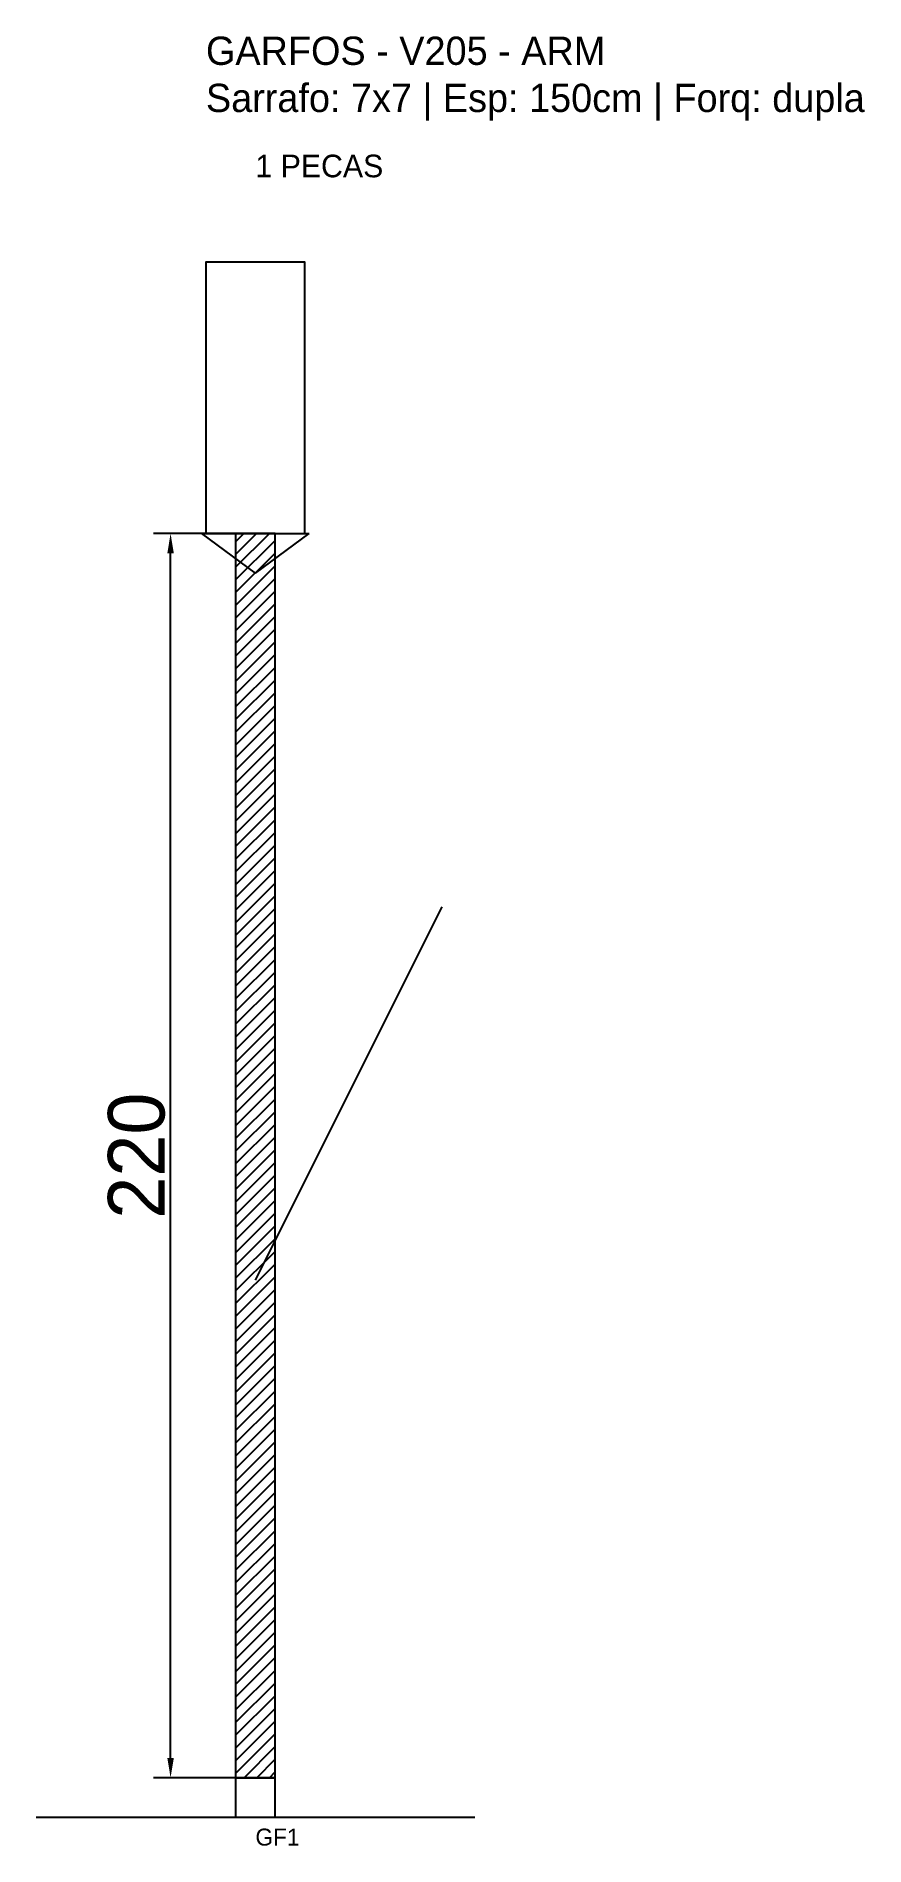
# Model space of a CAD drawing. Header units: metres. Extents: x -30 to 116, y -12 to 308.
import ezdxf

# ---------------------------------------------------------------- set-up
doc = ezdxf.new("R2010")
doc.units = ezdxf.units.M
for name, color, linetype in [('BARRA_ANCORAGEM', 1, 'Continuous'), ('COTA', 241, 'Continuous'), ('GARFOS OK', 3, 'Continuous'), ('NOME DA VIGA', 6, 'Continuous'), ('SARR_7x7', 40, 'Continuous'), ('VIGAS', 3, 'Continuous')]:
    doc.layers.add(name, color=color, linetype=linetype)
doc.dimstyles.new('EZ DXF', dxfattribs={"dimtxt": 10, "dimasz": 3.5, "dimexe": 3, "dimexo": 1.5, "dimgap": 1, "dimtad": 1, "dimdec": 1, "dimdsep": 46, "dimcen": 2.5, "dimazin": 3, "dimtfac": 1, "dimtmove": 0, "dimatfit": 3})

msp = doc.modelspace()

# ---------------------------------------------------------------- hatches: boundary and pattern name
at = {"layer": 'COTA'}
h = msp.add_hatch(dxfattribs=at)
h.set_pattern_fill('ANSI31', scale=0.5)
h.paths.add_polyline_path([(5.25, 0), (12.25, 0), (12.25, 220), (5.25, 220)])

# ---------------------------------------------------------------- linework, layer by layer
at = {"layer": 'BARRA_ANCORAGEM'}
msp.add_line((8.75, 88), (41.75, 154), dxfattribs=at)
at = {"layer": 'GARFOS OK'}
for p, q in [((8.75, 213), (-0.75, 220)), ((-0.75, 220), (18.25, 220)), ((8.75, 213), (18.25, 220))]:
    msp.add_line(p, q, dxfattribs=at)
at = {"layer": 'GARFOS OK', "linetype": 'CONTINUOUS'}
msp.add_line((-30, -7), (47.5, -7), dxfattribs=at)
at = {"layer": 'GARFOS OK'}
msp.add_lwpolyline([(5.25, 0), (12.25, 0), (12.25, 220), (5.25, 220), (5.25, 0)], dxfattribs=at)
at = {"layer": 'SARR_7x7'}
msp.add_lwpolyline([(5.25, -7), (12.25, -7), (12.25, 0), (5.25, 0), (5.25, -7)], dxfattribs=at)
at = {"layer": 'VIGAS'}
msp.add_lwpolyline([(0, 220), (17.5, 220), (17.5, 268), (0, 268), (0, 220)], dxfattribs=at)

# ---------------------------------------------------------------- texts
at = {"layer": 'NOME DA VIGA'}
for s, height, p in [('1 PECAS', 4, (8.75, 283)), ('GF1', 3, (8.75, -12))]:
    msp.add_text(s, height=height, dxfattribs=at).set_placement(p)
at = {"layer": 'NOME DA VIGA', "insert": (0, 293), "char_height": 5, "attachment_point": 7}
msp.add_mtext('GARFOS - V205 - ARM\\PSarrafo: 7x7 | Esp: 150cm | Forq: dupla', dxfattribs=at)

# ---------------------------------------------------------------- dimensions: what is measured, and where the dimension line sits
at = {"layer": 'COTA'}
msp.add_linear_dim(base=(-6.25, 0), p1=(8.75, 0), p2=(8.75, 220), angle=90, dimstyle='EZ DXF', dxfattribs=at).render()

doc.saveas('drawing.dxf')
